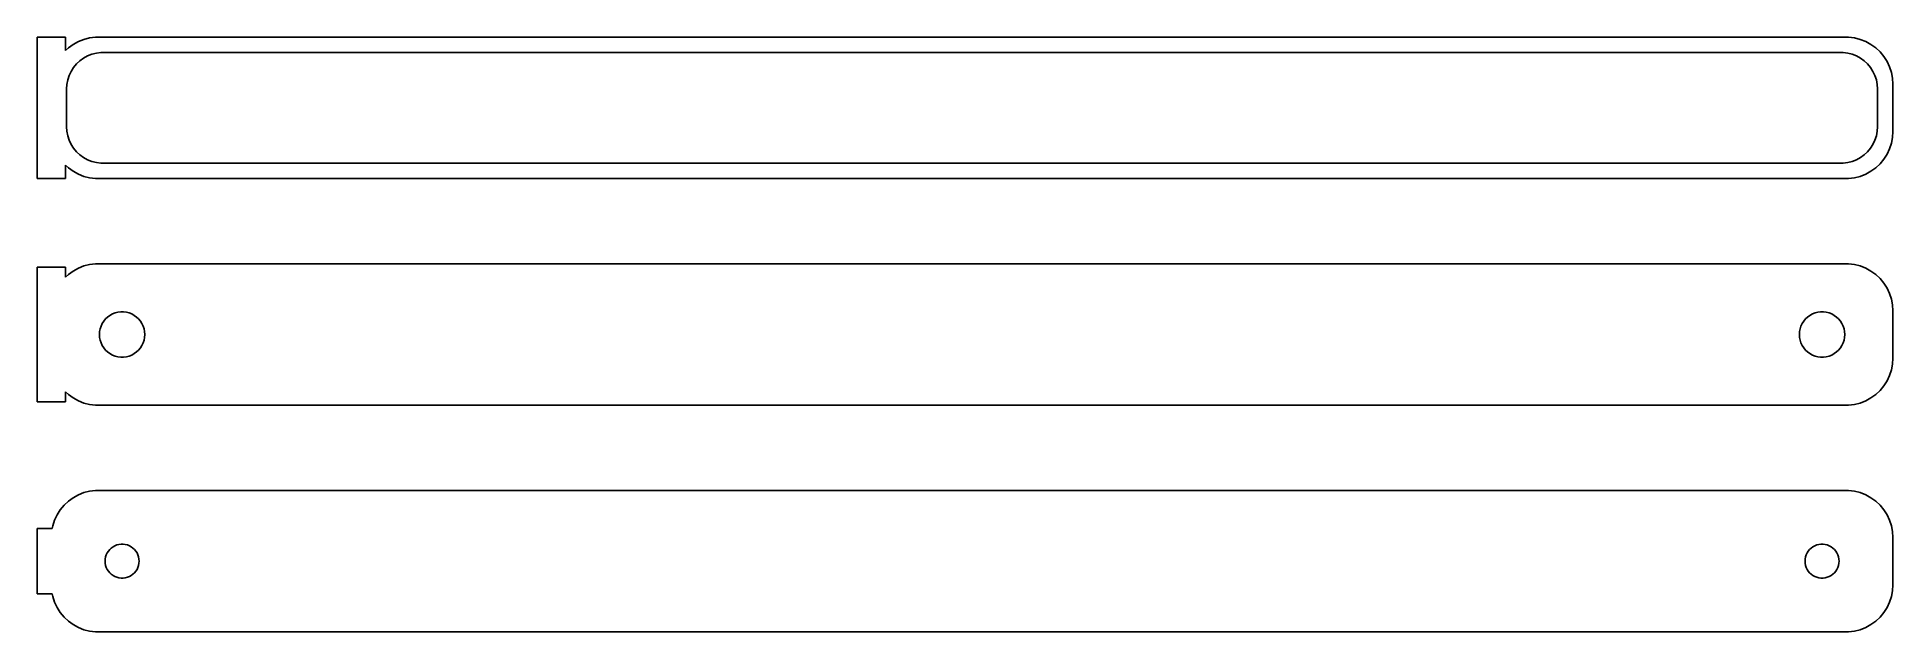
# Model space of a CAD drawing. Header units: metres. Extents: x -99 to 98, y 41 to 103.
import ezdxf

# ---------------------------------------------------------------- set-up
doc = ezdxf.new("R2010")
doc.units = ezdxf.units.M

msp = doc.modelspace()

# ---------------------------------------------------------------- linework, layer by layer
for p, q in [((-96, 103.49), (-99, 103.49)), ((-99, 103.49), (-99, 88.5099)), ((-96, 102.059), (-96, 103.49)), ((-95.6871, 102.353), (-96, 102.059)), ((-95.1791, 102.722), (-95.6871, 102.353)), ((-94.6289, 103.024), (-95.1791, 102.722)), ((-94.0451, 103.255), (-94.6289, 103.024)), ((-93.4369, 103.411), (-94.0451, 103.255)), ((-92.8139, 103.49), (-93.4369, 103.411)), ((92.8139, 103.49), (-92.8139, 103.49)), ((93.4369, 103.411), (92.8139, 103.49)), ((94.0451, 103.255), (93.4369, 103.411)), ((94.6289, 103.024), (94.0451, 103.255)), ((95.1791, 102.722), (94.6289, 103.024)), ((95.6871, 102.353), (95.1791, 102.722)), ((96.1448, 101.923), (95.6871, 102.353)), ((-95.3936, 99.8656), (-95.133, 100.276)), ((-95.133, 100.276), (-94.823, 100.651)), ((-94.823, 100.651), (-94.4685, 100.984)), ((-94.4685, 100.984), (-94.0751, 101.27)), ((-94.0751, 101.27), (-93.6489, 101.504)), ((-93.6489, 101.504), (-93.1967, 101.683)), ((-93.1967, 101.683), (-92.7256, 101.804)), ((-92.7256, 101.804), (-92.2432, 101.865)), ((-92.2432, 101.865), (92.2432, 101.865)), ((92.2432, 101.865), (92.7256, 101.804)), ((92.7256, 101.804), (93.1967, 101.683)), ((93.1967, 101.683), (93.6489, 101.504)), ((93.6489, 101.504), (94.0751, 101.27)), ((94.0751, 101.27), (94.4685, 100.984)), ((94.4685, 100.984), (94.823, 100.651)), ((94.823, 100.651), (95.133, 100.276)), ((95.133, 100.276), (95.3936, 99.8656)), ((96.5451, 101.439), (96.1448, 101.923)), ((96.8815, 100.909), (96.5451, 101.439)), ((97.1489, 100.341), (96.8815, 100.909)), ((97.3429, 99.7434), (97.1489, 100.341)), ((-95.8726, 98), (-95.8421, 98.4854)), ((-95.8421, 98.4854), (-95.751, 98.9631)), ((-95.751, 98.9631), (-95.6007, 99.4256)), ((-95.6007, 99.4256), (-95.3936, 99.8656)), ((95.3936, 99.8656), (95.6007, 99.4256)), ((95.6007, 99.4256), (95.751, 98.9631)), ((95.751, 98.9631), (95.8421, 98.4854)), ((95.8421, 98.4854), (95.8726, 98)), ((97.4606, 99.1267), (97.3429, 99.7434)), ((97.5, 98.5), (97.4606, 99.1267)), ((97.5, 93.5), (97.5, 98.5)), ((-95.8726, 94), (-95.8726, 98)), ((95.8726, 98), (95.8726, 94)), ((-95.8421, 93.5146), (-95.8726, 94)), ((-95.751, 93.0369), (-95.8421, 93.5146)), ((-95.6007, 92.5744), (-95.751, 93.0369)), ((-95.3936, 92.1344), (-95.6007, 92.5744)), ((95.6007, 92.5744), (95.3936, 92.1344)), ((95.751, 93.0369), (95.6007, 92.5744)), ((95.8421, 93.5146), (95.751, 93.0369)), ((95.8726, 94), (95.8421, 93.5146)), ((97.3429, 92.2566), (97.4606, 92.8733)), ((97.4606, 92.8733), (97.5, 93.5)), ((-95.133, 91.7237), (-95.3936, 92.1344)), ((-94.823, 91.349), (-95.133, 91.7237)), ((-94.4685, 91.0161), (-94.823, 91.349)), ((-94.0751, 90.7302), (-94.4685, 91.0161)), ((-93.6489, 90.4959), (-94.0751, 90.7302)), ((-93.1967, 90.3169), (-93.6489, 90.4959)), ((93.6489, 90.4959), (93.1967, 90.3169)), ((94.0751, 90.7302), (93.6489, 90.4959)), ((94.4685, 91.0161), (94.0751, 90.7302)), ((94.823, 91.349), (94.4685, 91.0161)), ((95.133, 91.7237), (94.823, 91.349)), ((95.3936, 92.1344), (95.133, 91.7237)), ((96.1448, 90.0773), (96.5451, 90.5611)), ((96.5451, 90.5611), (96.8815, 91.0912)), ((96.8815, 91.0912), (97.1489, 91.6594)), ((97.1489, 91.6594), (97.3429, 92.2566)), ((-99, 88.5099), (-96, 88.5099)), ((-96, 89.9413), (-95.6871, 89.6474)), ((-96, 88.5099), (-96, 89.9413)), ((-95.6871, 89.6474), (-95.1791, 89.2784)), ((-95.1791, 89.2784), (-94.6289, 88.9759)), ((-94.6289, 88.9759), (-94.0451, 88.7447)), ((-94.0451, 88.7447), (-93.4369, 88.5886)), ((-93.4369, 88.5886), (-92.8139, 88.5099)), ((-92.7256, 90.196), (-93.1967, 90.3169)), ((-92.8139, 88.5099), (92.8139, 88.5099)), ((-92.2432, 90.135), (-92.7256, 90.196)), ((92.2432, 90.135), (-92.2432, 90.135)), ((92.7256, 90.196), (92.2432, 90.135)), ((93.1967, 90.3169), (92.7256, 90.196)), ((92.8139, 88.5099), (93.4369, 88.5886)), ((93.4369, 88.5886), (94.0451, 88.7447)), ((94.0451, 88.7447), (94.6289, 88.9759)), ((94.6289, 88.9759), (95.1791, 89.2784)), ((95.1791, 89.2784), (95.6871, 89.6474)), ((95.6871, 89.6474), (96.1448, 90.0773)), ((-96, 79.1148), (-99, 79.1148)), ((-99, 79.1148), (-99, 64.8852)), ((-96, 78.0587), (-96, 79.1148)), ((-95.1791, 78.7216), (-95.6871, 78.3526)), ((-94.6289, 79.0241), (-95.1791, 78.7216)), ((-94.0451, 79.2553), (-94.6289, 79.0241)), ((-93.4369, 79.4114), (-94.0451, 79.2553)), ((-92.8139, 79.4901), (-93.4369, 79.4114)), ((92.8139, 79.4901), (-92.8139, 79.4901)), ((93.4369, 79.4114), (92.8139, 79.4901)), ((94.0451, 79.2553), (93.4369, 79.4114)), ((94.6289, 79.0241), (94.0451, 79.2553)), ((95.1791, 78.7216), (94.6289, 79.0241)), ((95.6871, 78.3526), (95.1791, 78.7216)), ((-95.6871, 78.3526), (-96, 78.0587)), ((96.1448, 77.9227), (95.6871, 78.3526)), ((96.5451, 77.4389), (96.1448, 77.9227)), ((96.8815, 76.9088), (96.5451, 77.4389)), ((97.1489, 76.3406), (96.8815, 76.9088)), ((97.3429, 75.7434), (97.1489, 76.3406)), ((97.4606, 75.1267), (97.3429, 75.7434)), ((97.5, 74.5), (97.4606, 75.1267)), ((-92.3246, 72.5968), (-92.2315, 72.8835)), ((-92.2315, 72.8835), (-92.1031, 73.1562)), ((-92.1031, 73.1562), (-91.9416, 73.4107)), ((-91.9416, 73.4107), (-91.7495, 73.6429)), ((-91.7495, 73.6429), (-91.5298, 73.8492)), ((-91.5298, 73.8492), (-91.286, 74.0264)), ((-91.286, 74.0264), (-91.0219, 74.1716)), ((-91.0219, 74.1716), (-90.7416, 74.2825)), ((-90.7416, 74.2825), (-90.4497, 74.3575)), ((-90.4497, 74.3575), (-90.1507, 74.3953)), ((-90.1507, 74.3953), (-89.8493, 74.3953)), ((-89.8493, 74.3953), (-89.5503, 74.3575)), ((-89.5503, 74.3575), (-89.2584, 74.2825)), ((-89.2584, 74.2825), (-88.9781, 74.1716)), ((-88.9781, 74.1716), (-88.714, 74.0264)), ((-88.714, 74.0264), (-88.4702, 73.8492)), ((-88.4702, 73.8492), (-88.2505, 73.6429)), ((-88.2505, 73.6429), (-88.0583, 73.4107)), ((-88.0583, 73.4107), (-87.8969, 73.1562)), ((-87.8969, 73.1562), (-87.7685, 72.8835)), ((-87.7685, 72.8835), (-87.6754, 72.5968)), ((87.6754, 72.5968), (87.7685, 72.8835)), ((87.7685, 72.8835), (87.8969, 73.1562)), ((87.8969, 73.1562), (88.0583, 73.4107)), ((88.0583, 73.4107), (88.2505, 73.6429)), ((88.2505, 73.6429), (88.4702, 73.8492)), ((88.4702, 73.8492), (88.714, 74.0264)), ((88.714, 74.0264), (88.9781, 74.1716)), ((88.9781, 74.1716), (89.2584, 74.2825)), ((89.2584, 74.2825), (89.5503, 74.3575)), ((89.5503, 74.3575), (89.8493, 74.3953)), ((89.8493, 74.3953), (90.1507, 74.3953)), ((90.1507, 74.3953), (90.4497, 74.3575)), ((90.4497, 74.3575), (90.7416, 74.2825)), ((90.7416, 74.2825), (91.0219, 74.1716)), ((91.0219, 74.1716), (91.286, 74.0264)), ((91.286, 74.0264), (91.5298, 73.8492)), ((91.5298, 73.8492), (91.7495, 73.6429)), ((91.7495, 73.6429), (91.9416, 73.4107)), ((91.9416, 73.4107), (92.1031, 73.1562)), ((92.1031, 73.1562), (92.2315, 72.8835)), ((92.2315, 72.8835), (92.3246, 72.5968)), ((97.5, 69.5), (97.5, 74.5)), ((-92.4, 72), (-92.3811, 72.3008)), ((-92.3811, 71.6992), (-92.4, 72)), ((-92.3811, 72.3008), (-92.3246, 72.5968)), ((-92.3246, 71.4032), (-92.3811, 71.6992)), ((-92.2315, 71.1165), (-92.3246, 71.4032)), ((-92.1031, 70.8438), (-92.2315, 71.1165)), ((-91.9416, 70.5893), (-92.1031, 70.8438)), ((-87.8969, 70.8438), (-88.0583, 70.5893)), ((-87.7685, 71.1165), (-87.8969, 70.8438)), ((-87.6754, 71.4032), (-87.7685, 71.1165)), ((-87.6754, 72.5968), (-87.6189, 72.3008)), ((-87.6189, 71.6992), (-87.6754, 71.4032)), ((-87.6189, 72.3008), (-87.6, 72)), ((-87.6, 72), (-87.6189, 71.6992)), ((87.6, 72), (87.6189, 72.3008)), ((87.6189, 71.6992), (87.6, 72)), ((87.6189, 72.3008), (87.6754, 72.5968)), ((87.6754, 71.4032), (87.6189, 71.6992)), ((87.7685, 71.1165), (87.6754, 71.4032)), ((87.8969, 70.8438), (87.7685, 71.1165)), ((88.0583, 70.5893), (87.8969, 70.8438)), ((92.1031, 70.8438), (91.9416, 70.5893)), ((92.2315, 71.1165), (92.1031, 70.8438)), ((92.3246, 71.4032), (92.2315, 71.1165)), ((92.3246, 72.5968), (92.3811, 72.3008)), ((92.3811, 71.6992), (92.3246, 71.4032)), ((92.3811, 72.3008), (92.4, 72)), ((92.4, 72), (92.3811, 71.6992)), ((-91.7495, 70.3571), (-91.9416, 70.5893)), ((-91.5298, 70.1508), (-91.7495, 70.3571)), ((-91.286, 69.9736), (-91.5298, 70.1508)), ((-91.0219, 69.8284), (-91.286, 69.9736)), ((-90.7416, 69.7175), (-91.0219, 69.8284)), ((-90.4497, 69.6425), (-90.7416, 69.7175)), ((-90.1507, 69.6047), (-90.4497, 69.6425)), ((-89.8493, 69.6047), (-90.1507, 69.6047)), ((-89.5503, 69.6425), (-89.8493, 69.6047)), ((-89.2584, 69.7175), (-89.5503, 69.6425)), ((-88.9781, 69.8284), (-89.2584, 69.7175)), ((-88.714, 69.9736), (-88.9781, 69.8284)), ((-88.4702, 70.1508), (-88.714, 69.9736)), ((-88.2505, 70.3571), (-88.4702, 70.1508)), ((-88.0583, 70.5893), (-88.2505, 70.3571)), ((88.2505, 70.3571), (88.0583, 70.5893)), ((88.4702, 70.1508), (88.2505, 70.3571)), ((88.714, 69.9736), (88.4702, 70.1508)), ((88.9781, 69.8284), (88.714, 69.9736)), ((89.2584, 69.7175), (88.9781, 69.8284)), ((89.5503, 69.6425), (89.2584, 69.7175)), ((89.8493, 69.6047), (89.5503, 69.6425)), ((90.1507, 69.6047), (89.8493, 69.6047)), ((90.4497, 69.6425), (90.1507, 69.6047)), ((90.7416, 69.7175), (90.4497, 69.6425)), ((91.0219, 69.8284), (90.7416, 69.7175)), ((91.286, 69.9736), (91.0219, 69.8284)), ((91.5298, 70.1508), (91.286, 69.9736)), ((91.7495, 70.3571), (91.5298, 70.1508)), ((91.9416, 70.5893), (91.7495, 70.3571)), ((97.3429, 68.2566), (97.4606, 68.8733)), ((97.4606, 68.8733), (97.5, 69.5)), ((96.5451, 66.5611), (96.8815, 67.0912)), ((96.8815, 67.0912), (97.1489, 67.6594)), ((97.1489, 67.6594), (97.3429, 68.2566)), ((-99, 64.8852), (-96, 64.8852)), ((-96, 64.8852), (-96, 65.9413)), ((-96, 65.9413), (-95.6871, 65.6474)), ((-95.6871, 65.6474), (-95.1791, 65.2784)), ((-95.1791, 65.2784), (-94.6289, 64.9759)), ((-94.6289, 64.9759), (-94.0451, 64.7447)), ((94.0451, 64.7447), (94.6289, 64.9759)), ((94.6289, 64.9759), (95.1791, 65.2784)), ((95.1791, 65.2784), (95.6871, 65.6474)), ((95.6871, 65.6474), (96.1448, 66.0773)), ((96.1448, 66.0773), (96.5451, 66.5611)), ((-94.0451, 64.7447), (-93.4369, 64.5886)), ((-93.4369, 64.5886), (-92.8139, 64.5099)), ((-92.8139, 64.5099), (92.8139, 64.5099)), ((92.8139, 64.5099), (93.4369, 64.5886)), ((93.4369, 64.5886), (94.0451, 64.7447)), ((-94.6289, 55.0241), (-95.1791, 54.7216)), ((-94.0451, 55.2553), (-94.6289, 55.0241)), ((-93.4369, 55.4114), (-94.0451, 55.2553)), ((-92.8139, 55.4901), (-93.4369, 55.4114)), ((92.8139, 55.4901), (-92.8139, 55.4901)), ((93.4369, 55.4114), (92.8139, 55.4901)), ((94.0451, 55.2553), (93.4369, 55.4114)), ((94.6289, 55.0241), (94.0451, 55.2553)), ((95.1791, 54.7216), (94.6289, 55.0241)), ((-96.5451, 53.4389), (-96.8815, 52.9088)), ((-96.1448, 53.9227), (-96.5451, 53.4389)), ((-95.6871, 54.3526), (-96.1448, 53.9227)), ((-95.1791, 54.7216), (-95.6871, 54.3526)), ((95.6871, 54.3526), (95.1791, 54.7216)), ((96.1448, 53.9227), (95.6871, 54.3526)), ((96.5451, 53.4389), (96.1448, 53.9227)), ((96.8815, 52.9088), (96.5451, 53.4389)), ((-97.4, 51.4442), (-99, 51.4442)), ((-99, 51.4442), (-99, 44.5558)), ((-97.3429, 51.7434), (-97.4, 51.4442)), ((-97.1489, 52.3406), (-97.3429, 51.7434)), ((-96.8815, 52.9088), (-97.1489, 52.3406)), ((97.1489, 52.3406), (96.8815, 52.9088)), ((97.3429, 51.7434), (97.1489, 52.3406)), ((97.4606, 51.1267), (97.3429, 51.7434)), ((97.5, 50.5), (97.4606, 51.1267)), ((-91.4562, 49.058), (-91.3121, 49.2322)), ((-91.3121, 49.2322), (-91.1474, 49.3869)), ((-91.1474, 49.3869), (-90.9645, 49.5198)), ((-90.9645, 49.5198), (-90.7664, 49.6287)), ((-90.7664, 49.6287), (-90.5562, 49.7119)), ((-90.5562, 49.7119), (-90.3373, 49.7681)), ((-90.3373, 49.7681), (-90.113, 49.7964)), ((-90.113, 49.7964), (-89.887, 49.7964)), ((-89.887, 49.7964), (-89.6627, 49.7681)), ((-89.6627, 49.7681), (-89.4438, 49.7119)), ((-89.4438, 49.7119), (-89.2336, 49.6287)), ((-89.2336, 49.6287), (-89.0355, 49.5198)), ((-89.0355, 49.5198), (-88.8526, 49.3869)), ((-88.8526, 49.3869), (-88.6879, 49.2322)), ((-88.6879, 49.2322), (-88.5438, 49.058)), ((88.5438, 49.058), (88.6879, 49.2322)), ((88.6879, 49.2322), (88.8526, 49.3869)), ((88.8526, 49.3869), (89.0355, 49.5198)), ((89.0355, 49.5198), (89.2336, 49.6287)), ((89.2336, 49.6287), (89.4438, 49.7119)), ((89.4438, 49.7119), (89.6627, 49.7681)), ((89.6627, 49.7681), (89.887, 49.7964)), ((89.887, 49.7964), (90.113, 49.7964)), ((90.113, 49.7964), (90.3373, 49.7681)), ((90.3373, 49.7681), (90.5562, 49.7119)), ((90.5562, 49.7119), (90.7664, 49.6287)), ((90.7664, 49.6287), (90.9645, 49.5198)), ((90.9645, 49.5198), (91.1474, 49.3869)), ((91.1474, 49.3869), (91.3121, 49.2322)), ((91.3121, 49.2322), (91.4562, 49.058)), ((97.5, 45.5), (97.5, 50.5)), ((-91.8, 48), (-91.7858, 48.2256)), ((-91.7858, 47.7744), (-91.8, 48)), ((-91.7858, 48.2256), (-91.7434, 48.4476)), ((-91.7434, 47.5524), (-91.7858, 47.7744)), ((-91.7434, 48.4476), (-91.6736, 48.6626)), ((-91.6736, 47.3374), (-91.7434, 47.5524)), ((-91.6736, 48.6626), (-91.5773, 48.8671)), ((-91.5773, 47.1329), (-91.6736, 47.3374)), ((-91.5773, 48.8671), (-91.4562, 49.058)), ((-88.5438, 49.058), (-88.4226, 48.8671)), ((-88.4226, 48.8671), (-88.3264, 48.6626)), ((-88.3264, 47.3374), (-88.4226, 47.1329)), ((-88.3264, 48.6626), (-88.2565, 48.4476)), ((-88.2565, 47.5524), (-88.3264, 47.3374)), ((-88.2565, 48.4476), (-88.2142, 48.2256)), ((-88.2142, 47.7744), (-88.2565, 47.5524)), ((-88.2142, 48.2256), (-88.2, 48)), ((-88.2, 48), (-88.2142, 47.7744)), ((88.2, 48), (88.2142, 48.2256)), ((88.2142, 47.7744), (88.2, 48)), ((88.2142, 48.2256), (88.2565, 48.4476)), ((88.2565, 47.5524), (88.2142, 47.7744)), ((88.2565, 48.4476), (88.3264, 48.6626)), ((88.3264, 47.3374), (88.2565, 47.5524)), ((88.3264, 48.6626), (88.4226, 48.8671)), ((88.4226, 47.1329), (88.3264, 47.3374)), ((88.4226, 48.8671), (88.5438, 49.058)), ((91.4562, 49.058), (91.5773, 48.8671)), ((91.5773, 48.8671), (91.6736, 48.6626)), ((91.6736, 47.3374), (91.5773, 47.1329)), ((91.6736, 48.6626), (91.7434, 48.4476)), ((91.7434, 47.5524), (91.6736, 47.3374)), ((91.7434, 48.4476), (91.7858, 48.2256)), ((91.7858, 47.7744), (91.7434, 47.5524)), ((91.7858, 48.2256), (91.8, 48)), ((91.8, 48), (91.7858, 47.7744)), ((-91.4562, 46.942), (-91.5773, 47.1329)), ((-91.3121, 46.7678), (-91.4562, 46.942)), ((-91.1474, 46.6131), (-91.3121, 46.7678)), ((-90.9645, 46.4802), (-91.1474, 46.6131)), ((-90.7664, 46.3713), (-90.9645, 46.4802)), ((-90.5562, 46.2881), (-90.7664, 46.3713)), ((-90.3373, 46.2319), (-90.5562, 46.2881)), ((-90.113, 46.2036), (-90.3373, 46.2319)), ((-89.887, 46.2036), (-90.113, 46.2036)), ((-89.6627, 46.2319), (-89.887, 46.2036)), ((-89.4438, 46.2881), (-89.6627, 46.2319)), ((-89.2336, 46.3713), (-89.4438, 46.2881)), ((-89.0355, 46.4802), (-89.2336, 46.3713)), ((-88.8526, 46.6131), (-89.0355, 46.4802)), ((-88.6879, 46.7678), (-88.8526, 46.6131)), ((-88.5438, 46.942), (-88.6879, 46.7678)), ((-88.4226, 47.1329), (-88.5438, 46.942)), ((88.5438, 46.942), (88.4226, 47.1329)), ((88.6879, 46.7678), (88.5438, 46.942)), ((88.8526, 46.6131), (88.6879, 46.7678)), ((89.0355, 46.4802), (88.8526, 46.6131)), ((89.2336, 46.3713), (89.0355, 46.4802)), ((89.4438, 46.2881), (89.2336, 46.3713)), ((89.6627, 46.2319), (89.4438, 46.2881)), ((89.887, 46.2036), (89.6627, 46.2319)), ((90.113, 46.2036), (89.887, 46.2036)), ((90.3373, 46.2319), (90.113, 46.2036)), ((90.5562, 46.2881), (90.3373, 46.2319)), ((90.7664, 46.3713), (90.5562, 46.2881)), ((90.9645, 46.4802), (90.7664, 46.3713)), ((91.1474, 46.6131), (90.9645, 46.4802)), ((91.3121, 46.7678), (91.1474, 46.6131)), ((91.4562, 46.942), (91.3121, 46.7678)), ((91.5773, 47.1329), (91.4562, 46.942)), ((97.4606, 44.8733), (97.5, 45.5)), ((-99, 44.5558), (-97.4, 44.5558)), ((-97.4, 44.5558), (-97.3429, 44.2566)), ((-97.3429, 44.2566), (-97.1489, 43.6594)), ((-97.1489, 43.6594), (-96.8815, 43.0912)), ((96.8815, 43.0912), (97.1489, 43.6594)), ((97.1489, 43.6594), (97.3429, 44.2566)), ((97.3429, 44.2566), (97.4606, 44.8733)), ((-96.8815, 43.0912), (-96.5451, 42.5611)), ((-96.5451, 42.5611), (-96.1448, 42.0773)), ((-96.1448, 42.0773), (-95.6871, 41.6474)), ((-95.6871, 41.6474), (-95.1791, 41.2784)), ((-95.1791, 41.2784), (-94.6289, 40.9759)), ((94.6289, 40.9759), (95.1791, 41.2784)), ((95.1791, 41.2784), (95.6871, 41.6474)), ((95.6871, 41.6474), (96.1448, 42.0773)), ((96.1448, 42.0773), (96.5451, 42.5611)), ((96.5451, 42.5611), (96.8815, 43.0912)), ((-94.6289, 40.9759), (-94.0451, 40.7447)), ((-94.0451, 40.7447), (-93.4369, 40.5886)), ((-93.4369, 40.5886), (-92.8139, 40.5099)), ((-92.8139, 40.5099), (92.8139, 40.5099)), ((92.8139, 40.5099), (93.4369, 40.5886)), ((93.4369, 40.5886), (94.0451, 40.7447)), ((94.0451, 40.7447), (94.6289, 40.9759))]:
    msp.add_line(p, q)

doc.saveas('drawing.dxf')
